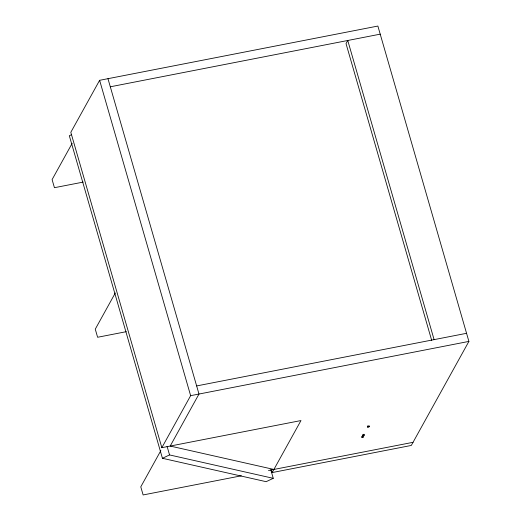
<?xml version="1.0" encoding="UTF-8"?>
<svg xmlns="http://www.w3.org/2000/svg" width="521" height="521" viewBox="0 0 521 521"><rect width="100%" height="100%" fill="white"/><g stroke="black" fill="none" stroke-linecap="round" stroke-linejoin="round"><path stroke-width="0.78" d="M99.615 80.312L70.817 132.321L161.842 447.682L300.975 420.558L272.177 472.567L411.303 445.442L468.9 341.411L377.875 26.05L99.615 80.312L190.64 395.667L161.842 447.682M72.165 143.347L52.1 179.589L54.438 187.697L83.184 182.096M115.317 292.945L95.271 329.161L97.609 337.269L126.31 331.675M160.846 450.6L140.781 486.842L143.125 494.95L241.347 475.797M363.384 436.305C363.534 435.269 360.311 436.995 362.342 436.735M364.016 434.774C365.527 433.785 361.665 434.534 362.863 435.048M71.455 134.718L69.319 135.721L162.428 458.291L266.133 481.684L273.258 478.324L270.783 469.734M162.428 458.291L169.553 454.931L273.258 478.324M110.309 86.792L380.219 34.158M196.651 385.931L466.562 333.303M190.64 395.667L468.9 341.411M268.497 470.502L413.036 442.316M368.106 426.334L367.37 426.165L369.226 425.807M273.903 469.447L170.191 446.054L198.989 394.045L107.964 78.684M434.097 339.633L347.754 40.488L346.029 43.608L431.694 340.408M271.278 469.447L272.177 472.567M167.072 446.341L169.553 454.931M361.867 437.471C363.762 438.239 364.036 435.882 361.867 437.471M362.831 435.738C364.739 436.5 365.045 434.123 362.831 435.738M369.5 426.621L367.611 427.155L369.5 426.621"/></g></svg>
